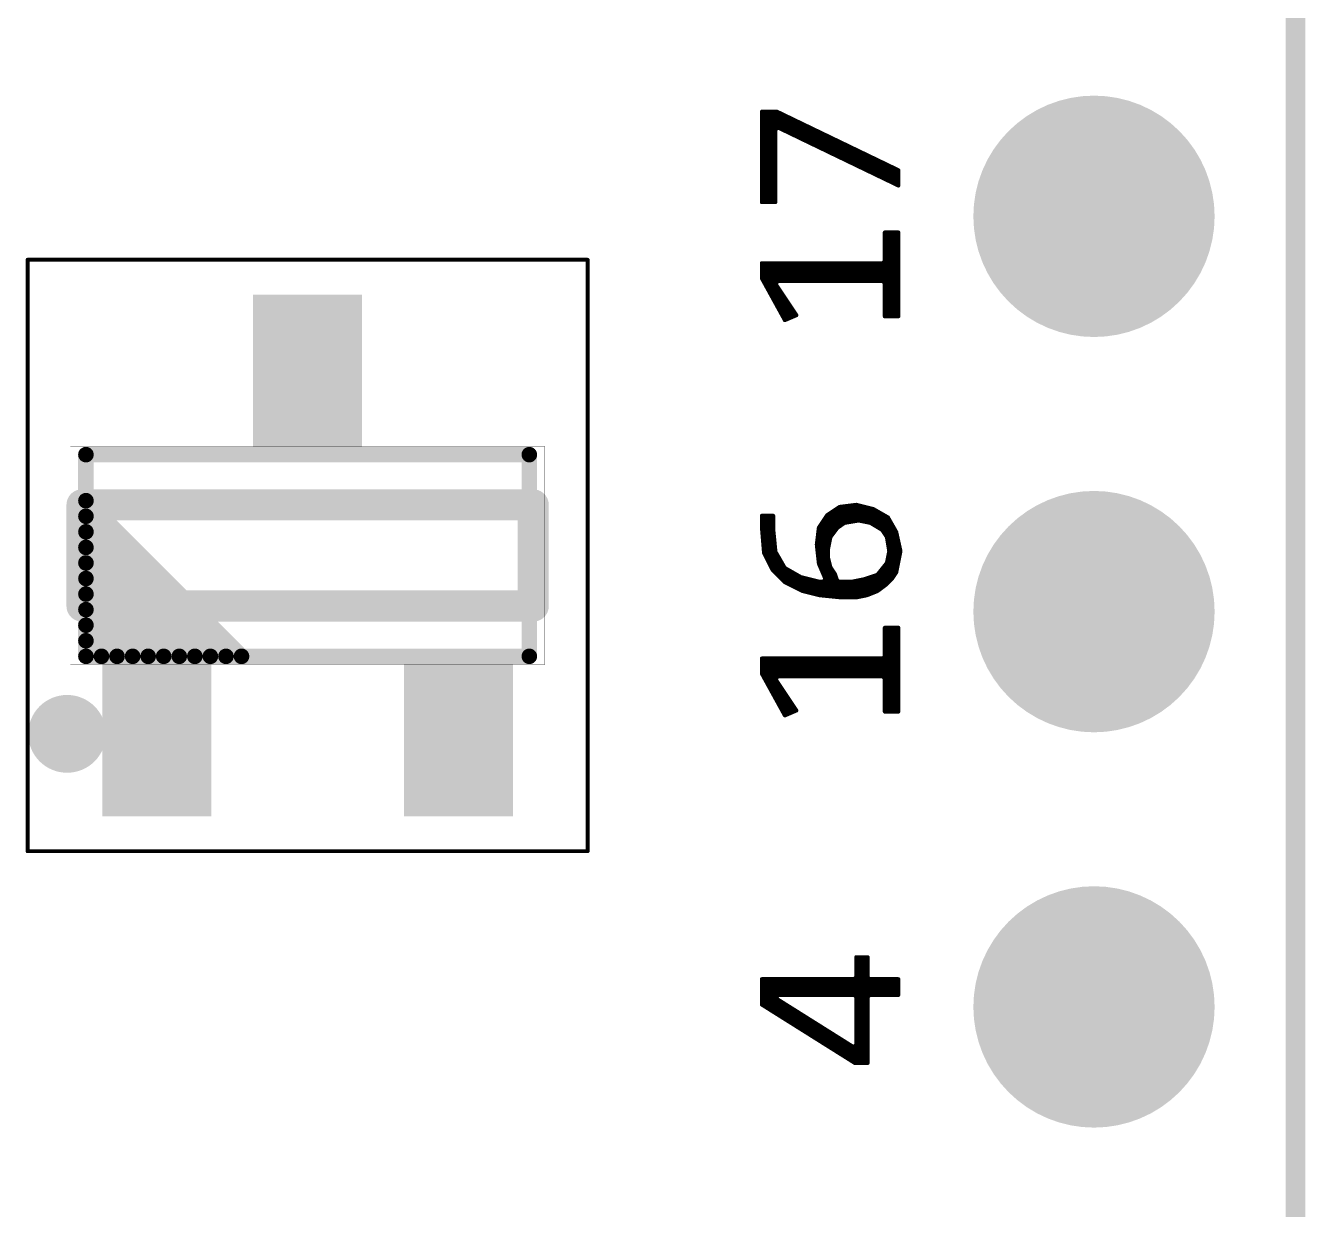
# Model space of a CAD drawing. Extents: x 491.8 to 537.2, y 395.3 to 465.5.
# Drawn here: x 519.78 to 528, y 415.23 to 422.84 of the extents above; entities that cross this region are included whole.
import ezdxf

# ---------------------------------------------------------------- set-up
doc = ezdxf.new("R2010")
doc.units = 0
doc.header["$MEASUREMENT"] = 0
doc.layers.get('0').update_dxf_attribs({"linetype": 'CONTINUOUS'})
doc.layers.add('SILKSCREENTOP_P', color=251, linetype='CONTINUOUS')

# ---------------------------------------------------------------- blocks, each defined once
blk = doc.blocks.new('ROUND_1')
at = {"const_width": 0.0127}
blk.add_lwpolyline([(-0.00635, 0, 1), (0.00635, 0, 1)], format="xyb", close=True, dxfattribs=at)
blk = doc.blocks.new('ROUND_22')
at = {"const_width": 0.099948}
blk.add_lwpolyline([(-0.049974, 0, 1), (0.049974, 0, 1)], format="xyb", close=True, dxfattribs=at)
blk = doc.blocks.new('ROUND_195')
at = {"const_width": 0.050038}
blk.add_lwpolyline([(-0.025018, 0, 1), (0.025018, 0, 1)], format="xyb", close=True, dxfattribs=at)
blk = doc.blocks.new('ROUND_197')
at = {"const_width": 0.000508}
blk.add_lwpolyline([(-0.000254, 0, 1), (0.000254, 0, 1)], format="xyb", close=True, dxfattribs=at)
blk = doc.blocks.new('RECTANGLE_18')
blk.add_solid([(0.350392, 0.525398), (0.350392, -0.525398), (-0.350392, 0.525398), (-0.350392, -0.525398)])
blk = doc.blocks.new('ROUND_370')
at = {"const_width": 0.77546}
blk.add_lwpolyline([(-0.38773, 0, 1), (0.38773, 0, 1)], format="xyb", close=True, dxfattribs=at)

msp = doc.modelspace()

# ---------------------------------------------------------------- linework, layer by layer
at = {"const_width": 0.127}
msp.add_lwpolyline([(527.940016, 447.259964), (527.940016, 400.99996)], dxfattribs=at)
at = {"layer": 'SILKSCREENTOP_P'}
for points, const_width in [([(524.606774, 422.282874), (524.509492, 422.282874)], 0.0254), ([(524.509492, 422.282874), (524.509492, 421.701468)], 0.0254), ([(524.51, 421.701468), (524.51, 422.282874)], 0.0254), ([(524.5354, 421.701468), (524.5354, 422.282874)], 0.0254), ([(524.5608, 421.701468), (524.5608, 422.282874)], 0.0254), ([(524.5862, 421.701468), (524.5862, 422.282874)], 0.0254), ([(525.387316, 421.9067), (524.606774, 422.282874)], 0.0254), ([(524.6116, 422.18102), (524.6116, 422.280588)], 0.0254), ([(524.637, 422.16959), (524.637, 422.268396)], 0.0254), ([(524.6624, 422.157398), (524.6624, 422.256204)], 0.0254), ([(524.6878, 422.144952), (524.6878, 422.243758)], 0.0254), ([(524.597122, 422.168574), (524.61541, 422.180004)], 0.0254), ([(524.597122, 421.701468), (524.597122, 422.168574)], 0.0254), ([(524.61541, 422.180004), (525.387316, 421.807894)], 0.0254), ([(524.7132, 422.13276), (524.7132, 422.231566)], 0.0254), ([(524.7386, 422.120568), (524.7386, 422.219374)], 0.0254), ([(524.764, 422.108376), (524.764, 422.207182)], 0.0254), ([(524.7894, 422.09593), (524.7894, 422.194736)], 0.0254), ([(524.8148, 422.083738), (524.8148, 422.182544)], 0.0254), ([(524.8402, 422.071546), (524.8402, 422.170352)], 0.0254), ([(524.8656, 422.059354), (524.8656, 422.15816)], 0.0254), ([(524.891, 422.047162), (524.891, 422.145968)], 0.0254), ([(524.9164, 422.034716), (524.9164, 422.133522)], 0.0254), ([(524.9418, 422.022524), (524.9418, 422.12133)], 0.0254), ([(524.9672, 422.010332), (524.9672, 422.109138)], 0.0254), ([(524.9926, 421.99814), (524.9926, 422.096946)], 0.0254), ([(525.018, 421.985948), (525.018, 422.084754)], 0.0254), ([(525.0434, 421.973502), (525.0434, 422.072308)], 0.0254), ([(525.0688, 421.96131), (525.0688, 422.060116)], 0.0254), ([(525.0942, 421.949118), (525.0942, 422.047924)], 0.0254), ([(525.1196, 421.936926), (525.1196, 422.035732)], 0.0254), ([(525.145, 421.92448), (525.145, 422.023286)], 0.0254), ([(525.1704, 421.912288), (525.1704, 422.011094)], 0.0254), ([(525.1958, 421.900096), (525.1958, 421.998902)], 0.0254), ([(525.2212, 421.887904), (525.2212, 421.98671)], 0.0254), ([(525.2466, 421.875712), (525.2466, 421.974518)], 0.0254), ([(525.272, 421.863266), (525.272, 421.962072)], 0.0254), ([(525.2974, 421.851074), (525.2974, 421.94988)], 0.0254), ([(525.3228, 421.838882), (525.3228, 421.937688)], 0.0254), ([(525.3482, 421.82669), (525.3482, 421.925496)], 0.0254), ([(525.3736, 421.814498), (525.3736, 421.913304)], 0.0254), ([(525.387316, 421.807894), (525.387316, 421.9067)], 0.0254), ([(524.509492, 421.701468), (524.597122, 421.701468)], 0.0254), ([(525.387316, 421.50665), (525.299686, 421.50665)], 0.0254), ([(525.299686, 421.50665), (525.299686, 421.321992)], 0.0254), ([(525.3228, 420.967662), (525.3228, 421.50665)], 0.0254), ([(525.3482, 420.967662), (525.3482, 421.50665)], 0.0254), ([(525.3736, 420.967662), (525.3736, 421.50665)], 0.0254), ([(525.387316, 420.967662), (525.387316, 421.50665)], 0.0254), ([(519.789918, 417.531042), (519.789918, 421.330882)], 0.0254), ([(519.789918, 421.330882), (523.390114, 421.330882)], 0.0254), ([(523.390114, 421.330882), (523.390114, 417.531042)], 0.0254), ([(525.286986, 421.309292), (524.509492, 421.309292)], 0.0254), ([(524.509492, 421.309292), (524.509492, 421.212264)], 0.0254), ([(524.51, 421.211502), (524.51, 421.309292)], 0.0254), ([(524.5354, 421.165274), (524.5354, 421.309292)], 0.0254), ([(524.5608, 421.119046), (524.5608, 421.309292)], 0.0254), ([(524.5862, 421.073072), (524.5862, 421.309292)], 0.0254), ([(524.6116, 421.193468), (524.6116, 421.309292)], 0.0254), ([(524.637, 421.193468), (524.637, 421.309292)], 0.0254), ([(524.6624, 421.193468), (524.6624, 421.309292)], 0.0254), ([(524.6878, 421.193468), (524.6878, 421.309292)], 0.0254), ([(524.7132, 421.193468), (524.7132, 421.309292)], 0.0254), ([(524.7386, 421.193468), (524.7386, 421.309292)], 0.0254), ([(524.764, 421.193468), (524.764, 421.309292)], 0.0254), ([(524.7894, 421.193468), (524.7894, 421.309292)], 0.0254), ([(524.8148, 421.193468), (524.8148, 421.309292)], 0.0254), ([(524.8402, 421.193468), (524.8402, 421.309292)], 0.0254), ([(524.8656, 421.193468), (524.8656, 421.309292)], 0.0254), ([(524.891, 421.193468), (524.891, 421.309292)], 0.0254), ([(524.9164, 421.193468), (524.9164, 421.309292)], 0.0254), ([(524.9418, 421.193468), (524.9418, 421.309292)], 0.0254), ([(524.9672, 421.193468), (524.9672, 421.309292)], 0.0254), ([(524.9926, 421.193468), (524.9926, 421.309292)], 0.0254), ([(525.018, 421.193468), (525.018, 421.309292)], 0.0254), ([(525.0434, 421.193468), (525.0434, 421.309292)], 0.0254), ([(525.0688, 421.193468), (525.0688, 421.309292)], 0.0254), ([(525.0942, 421.193468), (525.0942, 421.309292)], 0.0254), ([(525.1196, 421.193468), (525.1196, 421.309292)], 0.0254), ([(525.145, 421.193468), (525.145, 421.309292)], 0.0254), ([(525.1704, 421.193468), (525.1704, 421.309292)], 0.0254), ([(525.1958, 421.193468), (525.1958, 421.309292)], 0.0254), ([(525.2212, 421.193468), (525.2212, 421.309292)], 0.0254), ([(525.2466, 421.193468), (525.2466, 421.309292)], 0.0254), ([(525.272, 421.193468), (525.272, 421.309292)], 0.0254), ([(525.299686, 421.321992), (525.286986, 421.309292)], 0.0254), ([(525.2974, 421.188134), (525.2974, 421.314372)], 0.0254), ([(524.509492, 421.212264), (524.657574, 420.943024)], 0.0254), ([(524.599154, 421.173656), (524.609822, 421.193468)], 0.0254), ([(524.609822, 421.193468), (525.286986, 421.193468)], 0.0254), ([(525.286986, 421.193468), (525.299686, 421.180768)], 0.0254), ([(525.299686, 421.180768), (525.299686, 420.967662)], 0.0254), ([(524.731742, 420.974774), (524.599154, 421.173656)], 0.0254), ([(524.6116, 421.026844), (524.6116, 421.155114)], 0.0254), ([(524.637, 420.980616), (524.637, 421.117014)], 0.0254), ([(524.6624, 420.945056), (524.6624, 421.078914)], 0.0254), ([(524.6878, 420.955978), (524.6878, 421.040814)], 0.0254), ([(524.657574, 420.943024), (524.731742, 420.974774)], 0.0254), ([(524.7132, 420.9669), (524.7132, 421.002714)], 0.0254), ([(525.299686, 420.967662), (525.387316, 420.967662)], 0.0254), ([(523.115032, 420.130986), (520.065, 420.130986)], 0.001016), ([(520.065, 420.130986), (520.065, 418.730938)], 0.001016), ([(523.014956, 420.078916), (520.165076, 420.078916)], 0.100076), ([(520.165076, 420.078916), (520.165076, 418.783008)], 0.100076), ([(523.014956, 418.783008), (523.014956, 420.078916)], 0.100076), ([(523.115032, 418.730938), (523.115032, 420.130986)], 0.001016), ([(523.040102, 419.756082), (520.13993, 419.756082)], 0.199898), ([(520.13993, 419.756082), (520.13993, 419.106096)], 0.199898), ([(520.165076, 419.783006), (521.165074, 418.783008)], 0.100076), ([(523.040102, 419.106096), (523.040102, 419.756082)], 0.199898), ([(520.165076, 419.68293), (521.064998, 418.783008)], 0.100076), ([(525.009364, 419.743382), (524.929354, 419.690042)], 0.0254), ([(524.9418, 419.504876), (524.9418, 419.69817)], 0.0254), ([(524.9672, 419.57117), (524.9672, 419.715188)], 0.0254), ([(524.9926, 419.605206), (524.9926, 419.732206)], 0.0254), ([(525.11706, 419.756844), (525.009364, 419.743382)], 0.0254), ([(525.018, 419.624256), (525.018, 419.744398)], 0.0254), ([(525.0434, 419.640766), (525.0434, 419.747446)], 0.0254), ([(525.0688, 419.645084), (525.0688, 419.750748)], 0.0254), ([(525.0942, 419.649148), (525.0942, 419.753796)], 0.0254), ([(525.225772, 419.729666), (525.11706, 419.756844)], 0.0254), ([(525.1196, 419.653466), (525.1196, 419.756082)], 0.0254), ([(525.145, 419.652958), (525.145, 419.749732)], 0.0254), ([(525.1704, 419.647878), (525.1704, 419.743382)], 0.0254), ([(525.1958, 419.642798), (525.1958, 419.737032)], 0.0254), ([(525.2212, 419.63213), (525.2212, 419.730682)], 0.0254), ([(525.32026, 419.675818), (525.225772, 419.729666)], 0.0254), ([(525.2466, 419.61689), (525.2466, 419.717728)], 0.0254), ([(525.272, 419.60165), (525.272, 419.70325)], 0.0254), ([(520.165076, 419.583108), (520.964922, 418.783008)], 0.100076), ([(524.582898, 419.686486), (524.509492, 419.686486)], 0.0254), ([(524.509492, 419.686486), (524.509492, 419.614858)], 0.0254), ([(524.509492, 419.614858), (524.523462, 419.448488)], 0.0254), ([(524.51, 419.610032), (524.51, 419.686486)], 0.0254), ([(524.5354, 419.424612), (524.5354, 419.686486)], 0.0254), ([(524.5608, 419.373812), (524.5608, 419.686486)], 0.0254), ([(524.582898, 419.60038), (524.582898, 419.686486)], 0.0254), ([(524.929354, 419.690042), (524.876014, 419.609778)], 0.0254), ([(524.891, 419.343332), (524.891, 419.632384)], 0.0254), ([(524.9164, 419.283896), (524.9164, 419.670484)], 0.0254), ([(524.994632, 419.608), (524.997934, 419.610794)], 0.0254), ([(524.997934, 419.610794), (525.040098, 419.639242)], 0.0254), ([(525.040098, 419.639242), (525.045178, 419.64102)], 0.0254), ([(525.045178, 419.64102), (525.12976, 419.655244)], 0.0254), ([(525.12976, 419.655244), (525.134332, 419.655244)], 0.0254), ([(525.134332, 419.655244), (525.204944, 419.64102)], 0.0254), ([(525.204944, 419.64102), (525.209008, 419.639496)], 0.0254), ([(525.209008, 419.639496), (525.27962, 419.597078)], 0.0254), ([(525.2974, 419.57244), (525.2974, 419.688772)], 0.0254), ([(525.373854, 419.581584), (525.32026, 419.675818)], 0.0254), ([(525.3228, 419.491668), (525.3228, 419.670992)], 0.0254), ([(525.3482, 419.284404), (525.3482, 419.626542)], 0.0254), ([(524.583152, 419.59911), (524.582898, 419.60038)], 0.0254), ([(524.597122, 419.457886), (524.583152, 419.59911)], 0.0254), ([(524.5862, 419.331394), (524.5862, 419.56736)], 0.0254), ([(524.876014, 419.609778), (524.862552, 419.501574)], 0.0254), ([(524.935958, 419.47592), (524.950182, 419.546278)], 0.0254), ([(524.950182, 419.546278), (524.952468, 419.551612)], 0.0254), ([(524.952468, 419.551612), (524.994632, 419.608)], 0.0254), ([(525.27962, 419.597078), (525.283684, 419.593268)], 0.0254), ([(525.283684, 419.593268), (525.311878, 419.55085)], 0.0254), ([(525.311878, 419.55085), (525.313656, 419.546024)], 0.0254), ([(525.313656, 419.546024), (525.32788, 419.461188)], 0.0254), ([(525.3736, 419.322504), (525.3736, 419.582092)], 0.0254), ([(525.401032, 419.459156), (525.373854, 419.581584)], 0.0254), ([(520.165076, 419.483032), (520.8651, 418.783008)], 0.100076), ([(524.523462, 419.448488), (524.577818, 419.339776)], 0.0254), ([(524.598646, 419.452806), (524.597122, 419.457886)], 0.0254), ([(524.655288, 419.354254), (524.598646, 419.452806)], 0.0254), ([(524.862552, 419.501574), (524.876268, 419.377876)], 0.0254), ([(524.8656, 419.473126), (524.8656, 419.52672)], 0.0254), ([(524.935704, 419.47338), (524.935958, 419.47592)], 0.0254), ([(524.935704, 419.416992), (524.935704, 419.47338)], 0.0254), ([(525.32788, 419.456616), (525.313656, 419.386258)], 0.0254), ([(525.32788, 419.461188), (525.328134, 419.459156)], 0.0254), ([(525.328134, 419.459156), (525.32788, 419.456616)], 0.0254), ([(525.373854, 419.323012), (525.401032, 419.459156)], 0.0254), ([(525.399, 419.448488), (525.399, 419.468554)], 0.0254), ([(520.165076, 419.382956), (520.765024, 418.783008)], 0.100076), ([(524.6116, 419.305994), (524.6116, 419.430454)], 0.0254), ([(524.637, 419.280594), (524.637, 419.386004)], 0.0254), ([(524.876268, 419.377876), (524.91767, 419.280848)], 0.0254), ([(524.936212, 419.41369), (524.935704, 419.416992)], 0.0254), ([(524.950182, 419.357302), (524.936212, 419.41369)], 0.0254), ([(524.9418, 419.169342), (524.9418, 419.391084)], 0.0254), ([(525.311116, 419.38067), (525.254728, 419.310058)], 0.0254), ([(525.313656, 419.386258), (525.311116, 419.38067)], 0.0254), ([(525.3228, 419.25875), (525.3228, 419.431724)], 0.0254), ([(520.165076, 419.28288), (520.664948, 418.783008)], 0.100076), ([(524.577818, 419.339776), (524.659606, 419.257988)], 0.0254), ([(524.65986, 419.349428), (524.655288, 419.354254)], 0.0254), ([(524.758666, 419.29304), (524.65986, 419.349428)], 0.0254), ([(524.6624, 419.256718), (524.6624, 419.347904)], 0.0254), ([(524.6878, 419.244018), (524.6878, 419.333426)], 0.0254), ([(524.7132, 419.231318), (524.7132, 419.318948)], 0.0254), ([(524.7386, 419.218618), (524.7386, 419.30447)], 0.0254), ([(524.761968, 419.29177), (524.758666, 419.29304)], 0.0254), ([(524.874744, 419.263576), (524.761968, 419.29177)], 0.0254), ([(524.764, 419.205918), (524.764, 419.291262)], 0.0254), ([(524.7894, 419.198044), (524.7894, 419.284912)], 0.0254), ([(524.95196, 419.353492), (524.950182, 419.357302)], 0.0254), ([(524.979392, 419.312598), (524.95196, 419.353492)], 0.0254), ([(524.9672, 419.166802), (524.9672, 419.330632)], 0.0254), ([(524.992854, 419.271704), (524.979392, 419.312598)], 0.0254), ([(525.248886, 419.305994), (525.16405, 419.2778)], 0.0254), ([(525.1958, 419.179502), (525.1958, 419.288468)], 0.0254), ([(525.2212, 419.189662), (525.2212, 419.29685)], 0.0254), ([(525.2466, 419.199822), (525.2466, 419.305232)], 0.0254), ([(525.254728, 419.310058), (525.248886, 419.305994)], 0.0254), ([(525.272, 419.21684), (525.272, 419.331902)], 0.0254), ([(525.2974, 419.23589), (525.2974, 419.363652)], 0.0254), ([(525.307052, 419.243002), (525.347692, 419.283896)], 0.0254), ([(525.347692, 419.283896), (525.373854, 419.323012)], 0.0254), ([(520.165076, 419.183058), (520.565126, 418.783008)], 0.100076), ([(524.659606, 419.257988), (524.769334, 419.203124)], 0.0254), ([(524.769334, 419.203124), (524.880078, 419.175438)], 0.0254), ([(524.8148, 419.191694), (524.8148, 419.278562)], 0.0254), ([(524.8402, 419.185344), (524.8402, 419.272212)], 0.0254), ([(524.8656, 419.178994), (524.8656, 419.265862)], 0.0254), ([(524.877792, 419.263068), (524.874744, 419.263576)], 0.0254), ([(524.905986, 419.263068), (524.877792, 419.263068)], 0.0254), ([(524.891, 419.174422), (524.891, 419.263068)], 0.0254), ([(524.91767, 419.280848), (524.905986, 419.263068)], 0.0254), ([(524.9164, 419.171882), (524.9164, 419.268402)], 0.0254), ([(524.9926, 419.164262), (524.9926, 419.272466)], 0.0254), ([(525.004792, 419.263068), (524.992854, 419.271704)], 0.0254), ([(525.089628, 419.263068), (525.004792, 419.263068)], 0.0254), ([(525.018, 419.161722), (525.018, 419.263068)], 0.0254), ([(525.0434, 419.161468), (525.0434, 419.263068)], 0.0254), ([(525.0688, 419.161468), (525.0688, 419.263068)], 0.0254), ([(525.092168, 419.263322), (525.089628, 419.263068)], 0.0254), ([(525.162526, 419.277546), (525.092168, 419.263322)], 0.0254), ([(525.0942, 419.161468), (525.0942, 419.26383)], 0.0254), ([(525.1196, 419.161976), (525.1196, 419.26891)], 0.0254), ([(525.145, 419.167056), (525.145, 419.27399)], 0.0254), ([(525.16405, 419.2778), (525.162526, 419.277546)], 0.0254), ([(525.1704, 419.172136), (525.1704, 419.279832)], 0.0254), ([(525.184624, 419.175184), (525.252696, 419.202362)], 0.0254), ([(525.252696, 419.202362), (525.307052, 419.243002)], 0.0254), ([(520.13993, 419.106096), (523.040102, 419.106096)], 0.199898), ([(520.165076, 419.082982), (520.46505, 418.783008)], 0.100076), ([(524.880078, 419.175438), (525.019524, 419.161468)], 0.0254), ([(525.019524, 419.161468), (525.116552, 419.161468)], 0.0254), ([(525.116552, 419.161468), (525.184624, 419.175184)], 0.0254), ([(520.165076, 418.982906), (520.364974, 418.783008)], 0.100076), ([(525.387316, 418.96665), (525.299686, 418.96665)], 0.0254), ([(525.299686, 418.96665), (525.299686, 418.781992)], 0.0254), ([(525.3228, 418.427662), (525.3228, 418.96665)], 0.0254), ([(525.3482, 418.427662), (525.3482, 418.96665)], 0.0254), ([(525.3736, 418.427662), (525.3736, 418.96665)], 0.0254), ([(525.387316, 418.427662), (525.387316, 418.96665)], 0.0254), ([(520.165076, 418.883084), (520.264898, 418.783008)], 0.100076), ([(520.165076, 418.783008), (523.014956, 418.783008)], 0.100076), ([(520.065, 418.730938), (523.115032, 418.730938)], 0.001016), ([(525.286986, 418.769292), (524.509492, 418.769292)], 0.0254), ([(524.509492, 418.769292), (524.509492, 418.672264)], 0.0254), ([(524.51, 418.671502), (524.51, 418.769292)], 0.0254), ([(524.5354, 418.625274), (524.5354, 418.769292)], 0.0254), ([(524.5608, 418.579046), (524.5608, 418.769292)], 0.0254), ([(524.5862, 418.533072), (524.5862, 418.769292)], 0.0254), ([(524.6116, 418.653468), (524.6116, 418.769292)], 0.0254), ([(524.637, 418.653468), (524.637, 418.769292)], 0.0254), ([(524.6624, 418.653468), (524.6624, 418.769292)], 0.0254), ([(524.6878, 418.653468), (524.6878, 418.769292)], 0.0254), ([(524.7132, 418.653468), (524.7132, 418.769292)], 0.0254), ([(524.7386, 418.653468), (524.7386, 418.769292)], 0.0254), ([(524.764, 418.653468), (524.764, 418.769292)], 0.0254), ([(524.7894, 418.653468), (524.7894, 418.769292)], 0.0254), ([(524.8148, 418.653468), (524.8148, 418.769292)], 0.0254), ([(524.8402, 418.653468), (524.8402, 418.769292)], 0.0254), ([(524.8656, 418.653468), (524.8656, 418.769292)], 0.0254), ([(524.891, 418.653468), (524.891, 418.769292)], 0.0254), ([(524.9164, 418.653468), (524.9164, 418.769292)], 0.0254), ([(524.9418, 418.653468), (524.9418, 418.769292)], 0.0254), ([(524.9672, 418.653468), (524.9672, 418.769292)], 0.0254), ([(524.9926, 418.653468), (524.9926, 418.769292)], 0.0254), ([(525.018, 418.653468), (525.018, 418.769292)], 0.0254), ([(525.0434, 418.653468), (525.0434, 418.769292)], 0.0254), ([(525.0688, 418.653468), (525.0688, 418.769292)], 0.0254), ([(525.0942, 418.653468), (525.0942, 418.769292)], 0.0254), ([(525.1196, 418.653468), (525.1196, 418.769292)], 0.0254), ([(525.145, 418.653468), (525.145, 418.769292)], 0.0254), ([(525.1704, 418.653468), (525.1704, 418.769292)], 0.0254), ([(525.1958, 418.653468), (525.1958, 418.769292)], 0.0254), ([(525.2212, 418.653468), (525.2212, 418.769292)], 0.0254), ([(525.2466, 418.653468), (525.2466, 418.769292)], 0.0254), ([(525.272, 418.653468), (525.272, 418.769292)], 0.0254), ([(525.299686, 418.781992), (525.286986, 418.769292)], 0.0254), ([(525.2974, 418.648134), (525.2974, 418.774372)], 0.0254), ([(524.509492, 418.672264), (524.657574, 418.403024)], 0.0254), ([(524.599154, 418.633656), (524.609822, 418.653468)], 0.0254), ([(524.731742, 418.434774), (524.599154, 418.633656)], 0.0254), ([(524.609822, 418.653468), (525.286986, 418.653468)], 0.0254), ([(525.286986, 418.653468), (525.299686, 418.640768)], 0.0254), ([(525.299686, 418.640768), (525.299686, 418.427662)], 0.0254), ([(524.6116, 418.486844), (524.6116, 418.615114)], 0.0254), ([(524.637, 418.440616), (524.637, 418.577014)], 0.0254), ([(524.6624, 418.405056), (524.6624, 418.538914)], 0.0254), ([(524.6878, 418.415978), (524.6878, 418.500814)], 0.0254), ([(524.7132, 418.4269), (524.7132, 418.462714)], 0.0254), ([(524.657574, 418.403024), (524.731742, 418.434774)], 0.0254), ([(525.299686, 418.427662), (525.387316, 418.427662)], 0.0254), ([(523.390114, 417.531042), (519.789918, 417.531042)], 0.0254), ([(525.189704, 416.850068), (525.116298, 416.850068)], 0.0254), ([(525.116298, 416.850068), (525.116298, 416.721544)], 0.0254), ([(525.1196, 416.169856), (525.1196, 416.850068)], 0.0254), ([(525.145, 416.169856), (525.145, 416.850068)], 0.0254), ([(525.1704, 416.169856), (525.1704, 416.850068)], 0.0254), ([(525.189704, 416.721544), (525.189704, 416.850068)], 0.0254), ([(525.103598, 416.708844), (524.509492, 416.708844)], 0.0254), ([(524.509492, 416.708844), (524.509492, 416.545268)], 0.0254), ([(524.51, 416.545014), (524.51, 416.708844)], 0.0254), ([(524.5354, 416.529012), (524.5354, 416.708844)], 0.0254), ([(524.5608, 416.51301), (524.5608, 416.708844)], 0.0254), ([(524.5862, 416.497262), (524.5862, 416.708844)], 0.0254), ([(524.6116, 416.607244), (524.6116, 416.708844)], 0.0254), ([(524.637, 416.607244), (524.637, 416.708844)], 0.0254), ([(524.6624, 416.607244), (524.6624, 416.708844)], 0.0254), ([(524.6878, 416.607244), (524.6878, 416.708844)], 0.0254), ([(524.7132, 416.607244), (524.7132, 416.708844)], 0.0254), ([(524.7386, 416.607244), (524.7386, 416.708844)], 0.0254), ([(524.764, 416.607244), (524.764, 416.708844)], 0.0254), ([(524.7894, 416.607244), (524.7894, 416.708844)], 0.0254), ([(524.8148, 416.607244), (524.8148, 416.708844)], 0.0254), ([(524.8402, 416.607244), (524.8402, 416.708844)], 0.0254), ([(524.8656, 416.607244), (524.8656, 416.708844)], 0.0254), ([(524.891, 416.607244), (524.891, 416.708844)], 0.0254), ([(524.9164, 416.607244), (524.9164, 416.708844)], 0.0254), ([(524.9418, 416.607244), (524.9418, 416.708844)], 0.0254), ([(524.9672, 416.607244), (524.9672, 416.708844)], 0.0254), ([(524.9926, 416.607244), (524.9926, 416.708844)], 0.0254), ([(525.018, 416.607244), (525.018, 416.708844)], 0.0254), ([(525.0434, 416.607244), (525.0434, 416.708844)], 0.0254), ([(525.0688, 416.607244), (525.0688, 416.708844)], 0.0254), ([(525.0942, 416.607244), (525.0942, 416.708844)], 0.0254), ([(525.116298, 416.721544), (525.103598, 416.708844)], 0.0254), ([(525.202404, 416.708844), (525.189704, 416.721544)], 0.0254), ([(525.1958, 416.605466), (525.1958, 416.710876)], 0.0254), ([(525.387316, 416.708844), (525.202404, 416.708844)], 0.0254), ([(525.2212, 416.607244), (525.2212, 416.708844)], 0.0254), ([(525.2466, 416.607244), (525.2466, 416.708844)], 0.0254), ([(525.272, 416.607244), (525.272, 416.708844)], 0.0254), ([(525.2974, 416.607244), (525.2974, 416.708844)], 0.0254), ([(525.3228, 416.607244), (525.3228, 416.708844)], 0.0254), ([(525.3482, 416.607244), (525.3482, 416.708844)], 0.0254), ([(525.3736, 416.607244), (525.3736, 416.708844)], 0.0254), ([(525.387316, 416.607244), (525.387316, 416.708844)], 0.0254), ([(524.602964, 416.583876), (524.609822, 416.607244)], 0.0254), ([(525.096994, 416.273488), (524.602964, 416.583876)], 0.0254), ([(524.609822, 416.607244), (525.103598, 416.607244)], 0.0254), ([(524.6116, 416.48126), (524.6116, 416.578542)], 0.0254), ([(525.103598, 416.607244), (525.116298, 416.594544)], 0.0254), ([(525.116298, 416.594544), (525.116298, 416.284156)], 0.0254), ([(525.189704, 416.594544), (525.202404, 416.607244)], 0.0254), ([(525.189704, 416.169856), (525.189704, 416.594544)], 0.0254), ([(525.202404, 416.607244), (525.387316, 416.607244)], 0.0254), ([(524.509492, 416.545268), (525.107408, 416.169856)], 0.0254), ([(524.637, 416.465258), (524.637, 416.56254)], 0.0254), ([(524.6624, 416.449256), (524.6624, 416.546538)], 0.0254), ([(524.6878, 416.433254), (524.6878, 416.530536)], 0.0254), ([(524.7132, 416.417506), (524.7132, 416.514534)], 0.0254), ([(524.7386, 416.401504), (524.7386, 416.498786)], 0.0254), ([(524.764, 416.385502), (524.764, 416.482784)], 0.0254), ([(524.7894, 416.3695), (524.7894, 416.466782)], 0.0254), ([(524.8148, 416.353498), (524.8148, 416.45078)], 0.0254), ([(524.8402, 416.33775), (524.8402, 416.434778)], 0.0254), ([(524.8656, 416.321748), (524.8656, 416.418776)], 0.0254), ([(524.891, 416.305746), (524.891, 416.402774)], 0.0254), ([(524.9164, 416.289744), (524.9164, 416.387026)], 0.0254), ([(524.9418, 416.273742), (524.9418, 416.371024)], 0.0254), ([(524.9672, 416.257994), (524.9672, 416.355022)], 0.0254), ([(524.9926, 416.241992), (524.9926, 416.33902)], 0.0254), ([(525.018, 416.22599), (525.018, 416.323018)], 0.0254), ([(525.0434, 416.209988), (525.0434, 416.307016)], 0.0254), ([(525.0688, 416.193986), (525.0688, 416.291014)], 0.0254), ([(525.0942, 416.178238), (525.0942, 416.275266)], 0.0254), ([(525.116298, 416.284156), (525.096994, 416.273488)], 0.0254), ([(525.107408, 416.169856), (525.189704, 416.169856)], 0.0254)]:
    msp.add_lwpolyline(points, dxfattribs=dict(at, const_width=const_width))
at = {"layer": 'SILKSCREENTOP_P', "const_width": 0.249936}
msp.add_lwpolyline([(519.91895, 418.284914, 1), (520.168886, 418.284914, 1)], format="xyb", close=True, dxfattribs=at)

# ---------------------------------------------------------------- block references
for name, p in [('ROUND_370', (526.644616, 421.610282)), ('RECTANGLE_18', (521.590016, 420.581074)), ('ROUND_370', (526.644616, 419.070282)), ('RECTANGLE_18', (520.61999, 418.28085)), ('RECTANGLE_18', (522.560042, 418.28085)), ('ROUND_370', (526.644616, 416.530282))]:
    msp.add_blockref(name, p)
at = {"layer": 'SILKSCREENTOP_P'}
for name, p in [('ROUND_1', (524.509492, 422.282874)), ('ROUND_1', (524.51, 422.282874)), ('ROUND_1', (524.5354, 422.282874)), ('ROUND_1', (524.5608, 422.282874)), ('ROUND_1', (524.5862, 422.282874)), ('ROUND_1', (524.606774, 422.282874)), ('ROUND_1', (524.6116, 422.280588)), ('ROUND_1', (524.637, 422.268396)), ('ROUND_1', (524.6624, 422.256204)), ('ROUND_1', (524.6878, 422.243758)), ('ROUND_1', (524.597122, 422.168574)), ('ROUND_1', (524.6116, 422.18102)), ('ROUND_1', (524.61541, 422.180004)), ('ROUND_1', (524.637, 422.16959)), ('ROUND_1', (524.7132, 422.231566)), ('ROUND_1', (524.7386, 422.219374)), ('ROUND_1', (524.764, 422.207182)), ('ROUND_1', (524.7894, 422.194736)), ('ROUND_1', (524.8148, 422.182544)), ('ROUND_1', (524.8402, 422.170352)), ('ROUND_1', (524.6624, 422.157398)), ('ROUND_1', (524.6878, 422.144952)), ('ROUND_1', (524.7132, 422.13276)), ('ROUND_1', (524.7386, 422.120568)), ('ROUND_1', (524.764, 422.108376)), ('ROUND_1', (524.7894, 422.09593)), ('ROUND_1', (524.8148, 422.083738)), ('ROUND_1', (524.8656, 422.15816)), ('ROUND_1', (524.891, 422.145968)), ('ROUND_1', (524.9164, 422.133522)), ('ROUND_1', (524.9418, 422.12133)), ('ROUND_1', (524.9672, 422.109138)), ('ROUND_1', (524.9926, 422.096946)), ('ROUND_1', (525.018, 422.084754)), ('ROUND_1', (524.8402, 422.071546)), ('ROUND_1', (524.8656, 422.059354)), ('ROUND_1', (524.891, 422.047162)), ('ROUND_1', (524.9164, 422.034716)), ('ROUND_1', (524.9418, 422.022524)), ('ROUND_1', (524.9672, 422.010332)), ('ROUND_1', (524.9926, 421.99814)), ('ROUND_1', (525.0434, 422.072308)), ('ROUND_1', (525.0688, 422.060116)), ('ROUND_1', (525.0942, 422.047924)), ('ROUND_1', (525.1196, 422.035732)), ('ROUND_1', (525.145, 422.023286)), ('ROUND_1', (525.1704, 422.011094)), ('ROUND_1', (525.1958, 421.998902)), ('ROUND_1', (525.018, 421.985948)), ('ROUND_1', (525.0434, 421.973502)), ('ROUND_1', (525.0688, 421.96131)), ('ROUND_1', (525.0942, 421.949118)), ('ROUND_1', (525.1196, 421.936926)), ('ROUND_1', (525.145, 421.92448)), ('ROUND_1', (525.2212, 421.98671)), ('ROUND_1', (525.2466, 421.974518)), ('ROUND_1', (525.272, 421.962072)), ('ROUND_1', (525.2974, 421.94988)), ('ROUND_1', (525.3228, 421.937688)), ('ROUND_1', (525.3482, 421.925496)), ('ROUND_1', (525.1704, 421.912288)), ('ROUND_1', (525.1958, 421.900096)), ('ROUND_1', (525.2212, 421.887904)), ('ROUND_1', (525.2466, 421.875712)), ('ROUND_1', (525.272, 421.863266)), ('ROUND_1', (525.2974, 421.851074)), ('ROUND_1', (525.3228, 421.838882)), ('ROUND_1', (525.3736, 421.913304)), ('ROUND_1', (525.387316, 421.9067)), ('ROUND_1', (525.387316, 421.9067)), ('ROUND_1', (525.3482, 421.82669)), ('ROUND_1', (525.3736, 421.814498)), ('ROUND_1', (525.387316, 421.807894)), ('ROUND_1', (524.509492, 421.701468)), ('ROUND_1', (524.51, 421.701468)), ('ROUND_1', (524.5354, 421.701468)), ('ROUND_1', (524.5608, 421.701468)), ('ROUND_1', (524.5862, 421.701468)), ('ROUND_1', (524.597122, 421.701468)), ('ROUND_1', (525.299686, 421.50665)), ('ROUND_1', (525.3228, 421.50665)), ('ROUND_1', (525.3482, 421.50665)), ('ROUND_1', (525.3736, 421.50665)), ('ROUND_1', (525.387316, 421.50665)), ('ROUND_1', (525.387316, 421.50665)), ('ROUND_1', (519.789918, 421.330882)), ('ROUND_1', (523.390114, 421.330882)), ('ROUND_1', (524.509492, 421.309292)), ('ROUND_1', (524.51, 421.309292)), ('ROUND_1', (524.5354, 421.309292)), ('ROUND_1', (524.5608, 421.309292)), ('ROUND_1', (524.5862, 421.309292)), ('ROUND_1', (524.6116, 421.309292)), ('ROUND_1', (524.637, 421.309292)), ('ROUND_1', (524.6624, 421.309292)), ('ROUND_1', (524.6878, 421.309292)), ('ROUND_1', (524.7132, 421.309292)), ('ROUND_1', (524.7386, 421.309292)), ('ROUND_1', (524.764, 421.309292)), ('ROUND_1', (524.7894, 421.309292)), ('ROUND_1', (524.8148, 421.309292)), ('ROUND_1', (524.8402, 421.309292)), ('ROUND_1', (524.8656, 421.309292)), ('ROUND_1', (524.891, 421.309292)), ('ROUND_1', (524.9164, 421.309292)), ('ROUND_1', (524.9418, 421.309292)), ('ROUND_1', (524.9672, 421.309292)), ('ROUND_1', (524.9926, 421.309292)), ('ROUND_1', (525.018, 421.309292)), ('ROUND_1', (525.0434, 421.309292)), ('ROUND_1', (525.0688, 421.309292)), ('ROUND_1', (525.0942, 421.309292)), ('ROUND_1', (525.1196, 421.309292)), ('ROUND_1', (525.145, 421.309292)), ('ROUND_1', (525.1704, 421.309292)), ('ROUND_1', (525.1958, 421.309292)), ('ROUND_1', (525.2212, 421.309292)), ('ROUND_1', (525.2466, 421.309292)), ('ROUND_1', (525.272, 421.309292)), ('ROUND_1', (525.286986, 421.309292)), ('ROUND_1', (525.2974, 421.314372)), ('ROUND_1', (525.299686, 421.321992)), ('ROUND_1', (524.509492, 421.212264)), ('ROUND_1', (524.51, 421.211502)), ('ROUND_1', (524.609822, 421.193468)), ('ROUND_1', (524.6116, 421.193468)), ('ROUND_1', (524.637, 421.193468)), ('ROUND_1', (524.6624, 421.193468)), ('ROUND_1', (524.6878, 421.193468)), ('ROUND_1', (524.7132, 421.193468)), ('ROUND_1', (524.7386, 421.193468)), ('ROUND_1', (524.764, 421.193468)), ('ROUND_1', (524.7894, 421.193468)), ('ROUND_1', (524.8148, 421.193468)), ('ROUND_1', (524.8402, 421.193468)), ('ROUND_1', (524.8656, 421.193468)), ('ROUND_1', (524.891, 421.193468)), ('ROUND_1', (524.9164, 421.193468)), ('ROUND_1', (524.9418, 421.193468)), ('ROUND_1', (524.9672, 421.193468)), ('ROUND_1', (524.9926, 421.193468)), ('ROUND_1', (525.018, 421.193468)), ('ROUND_1', (525.0434, 421.193468)), ('ROUND_1', (525.0688, 421.193468)), ('ROUND_1', (525.0942, 421.193468)), ('ROUND_1', (525.1196, 421.193468)), ('ROUND_1', (525.145, 421.193468)), ('ROUND_1', (525.1704, 421.193468)), ('ROUND_1', (525.1958, 421.193468)), ('ROUND_1', (525.2212, 421.193468)), ('ROUND_1', (525.2466, 421.193468)), ('ROUND_1', (525.272, 421.193468)), ('ROUND_1', (525.286986, 421.193468)), ('ROUND_1', (525.2974, 421.188134)), ('ROUND_1', (525.299686, 421.180768)), ('ROUND_1', (524.5354, 421.165274)), ('ROUND_1', (524.5608, 421.119046)), ('ROUND_1', (524.599154, 421.173656)), ('ROUND_1', (524.6116, 421.155114)), ('ROUND_1', (524.637, 421.117014)), ('ROUND_1', (524.5862, 421.073072)), ('ROUND_1', (524.6116, 421.026844)), ('ROUND_1', (524.6624, 421.078914)), ('ROUND_1', (524.6878, 421.040814)), ('ROUND_1', (524.637, 420.980616)), ('ROUND_1', (524.657574, 420.943024)), ('ROUND_1', (524.6624, 420.945056)), ('ROUND_1', (524.6878, 420.955978)), ('ROUND_1', (524.7132, 421.002714)), ('ROUND_1', (524.7132, 420.9669)), ('ROUND_1', (524.731742, 420.974774)), ('ROUND_1', (525.299686, 420.967662)), ('ROUND_1', (525.3228, 420.967662)), ('ROUND_1', (525.3482, 420.967662)), ('ROUND_1', (525.3736, 420.967662)), ('ROUND_1', (525.387316, 420.967662)), ('ROUND_197', (520.065, 420.130986)), ('ROUND_195', (520.165076, 420.078916)), ('ROUND_195', (523.014956, 420.078916)), ('ROUND_197', (523.115032, 420.130986)), ('ROUND_22', (520.13993, 419.756082)), ('ROUND_195', (520.165076, 419.783006)), ('ROUND_22', (523.040102, 419.756082)), ('ROUND_195', (520.165076, 419.68293)), ('ROUND_1', (524.9418, 419.69817)), ('ROUND_1', (524.9672, 419.715188)), ('ROUND_1', (524.9926, 419.732206)), ('ROUND_1', (525.009364, 419.743382)), ('ROUND_1', (525.018, 419.744398)), ('ROUND_1', (525.0434, 419.747446)), ('ROUND_1', (525.0688, 419.750748)), ('ROUND_1', (525.0942, 419.753796)), ('ROUND_1', (525.11706, 419.756844)), ('ROUND_1', (525.1196, 419.756082)), ('ROUND_1', (525.145, 419.749732)), ('ROUND_1', (525.1704, 419.743382)), ('ROUND_1', (525.1958, 419.737032)), ('ROUND_1', (525.2212, 419.730682)), ('ROUND_1', (525.225772, 419.729666)), ('ROUND_1', (525.2466, 419.717728)), ('ROUND_1', (525.272, 419.70325)), ('ROUND_195', (520.165076, 419.583108)), ('ROUND_1', (524.509492, 419.686486)), ('ROUND_1', (524.509492, 419.614858)), ('ROUND_1', (524.51, 419.686486)), ('ROUND_1', (524.5354, 419.686486)), ('ROUND_1', (524.5608, 419.686486)), ('ROUND_1', (524.582898, 419.686486)), ('ROUND_1', (524.891, 419.632384)), ('ROUND_1', (524.9164, 419.670484)), ('ROUND_1', (524.929354, 419.690042)), ('ROUND_1', (524.997934, 419.610794)), ('ROUND_1', (525.018, 419.624256)), ('ROUND_1', (525.040098, 419.639242)), ('ROUND_1', (525.0434, 419.640766)), ('ROUND_1', (525.045178, 419.64102)), ('ROUND_1', (525.0688, 419.645084)), ('ROUND_1', (525.0942, 419.649148)), ('ROUND_1', (525.1196, 419.653466)), ('ROUND_1', (525.12976, 419.655244)), ('ROUND_1', (525.134332, 419.655244)), ('ROUND_1', (525.145, 419.652958)), ('ROUND_1', (525.1704, 419.647878)), ('ROUND_1', (525.1958, 419.642798)), ('ROUND_1', (525.204944, 419.64102)), ('ROUND_1', (525.209008, 419.639496)), ('ROUND_1', (525.2212, 419.63213)), ('ROUND_1', (525.2466, 419.61689)), ('ROUND_1', (525.2974, 419.688772)), ('ROUND_1', (525.32026, 419.675818)), ('ROUND_1', (525.3228, 419.670992)), ('ROUND_1', (525.3482, 419.626542)), ('ROUND_1', (524.51, 419.610032)), ('ROUND_1', (524.582898, 419.60038)), ('ROUND_1', (524.583152, 419.59911)), ('ROUND_1', (524.5862, 419.56736)), ('ROUND_1', (524.876014, 419.609778)), ('ROUND_1', (524.950182, 419.546278)), ('ROUND_1', (524.952468, 419.551612)), ('ROUND_1', (524.9672, 419.57117)), ('ROUND_1', (524.9926, 419.605206)), ('ROUND_1', (524.994632, 419.608)), ('ROUND_1', (525.272, 419.60165)), ('ROUND_1', (525.27962, 419.597078)), ('ROUND_1', (525.283684, 419.593268)), ('ROUND_1', (525.2974, 419.57244)), ('ROUND_1', (525.311878, 419.55085)), ('ROUND_1', (525.313656, 419.546024)), ('ROUND_1', (525.3736, 419.582092)), ('ROUND_1', (525.373854, 419.581584)), ('ROUND_195', (520.165076, 419.483032)), ('ROUND_1', (524.523462, 419.448488)), ('ROUND_1', (524.597122, 419.457886)), ('ROUND_1', (524.598646, 419.452806)), ('ROUND_1', (524.862552, 419.501574)), ('ROUND_1', (524.8656, 419.52672)), ('ROUND_1', (524.8656, 419.473126)), ('ROUND_1', (524.935704, 419.47338)), ('ROUND_1', (524.935958, 419.47592)), ('ROUND_1', (524.9418, 419.504876)), ('ROUND_1', (525.3228, 419.491668)), ('ROUND_1', (525.32788, 419.461188)), ('ROUND_1', (525.32788, 419.456616)), ('ROUND_1', (525.328134, 419.459156)), ('ROUND_1', (525.328134, 419.459156)), ('ROUND_1', (525.399, 419.468554)), ('ROUND_1', (525.399, 419.448488)), ('ROUND_1', (525.401032, 419.459156)), ('ROUND_1', (525.401032, 419.459156)), ('ROUND_195', (520.165076, 419.382956)), ('ROUND_1', (524.5354, 419.424612)), ('ROUND_1', (524.5608, 419.373812)), ('ROUND_1', (524.6116, 419.430454)), ('ROUND_1', (524.637, 419.386004)), ('ROUND_1', (524.876268, 419.377876)), ('ROUND_1', (524.935704, 419.416992)), ('ROUND_1', (524.936212, 419.41369)), ('ROUND_1', (524.9418, 419.391084)), ('ROUND_1', (525.311116, 419.38067)), ('ROUND_1', (525.313656, 419.386258)), ('ROUND_1', (525.3228, 419.431724)), ('ROUND_195', (520.165076, 419.28288)), ('ROUND_1', (524.577818, 419.339776)), ('ROUND_1', (524.5862, 419.331394)), ('ROUND_1', (524.6116, 419.305994)), ('ROUND_1', (524.655288, 419.354254)), ('ROUND_1', (524.65986, 419.349428)), ('ROUND_1', (524.6624, 419.347904)), ('ROUND_1', (524.6878, 419.333426)), ('ROUND_1', (524.7132, 419.318948)), ('ROUND_1', (524.7386, 419.30447)), ('ROUND_1', (524.758666, 419.29304)), ('ROUND_1', (524.761968, 419.29177)), ('ROUND_1', (524.764, 419.291262)), ('ROUND_1', (524.7894, 419.284912)), ('ROUND_1', (524.891, 419.343332)), ('ROUND_1', (524.9164, 419.283896)), ('ROUND_1', (524.950182, 419.357302)), ('ROUND_1', (524.95196, 419.353492)), ('ROUND_1', (524.9672, 419.330632)), ('ROUND_1', (524.979392, 419.312598)), ('ROUND_1', (525.1958, 419.288468)), ('ROUND_1', (525.2212, 419.29685)), ('ROUND_1', (525.2466, 419.305232)), ('ROUND_1', (525.248886, 419.305994)), ('ROUND_1', (525.254728, 419.310058)), ('ROUND_1', (525.272, 419.331902)), ('ROUND_1', (525.2974, 419.363652)), ('ROUND_1', (525.347692, 419.283896)), ('ROUND_1', (525.3482, 419.284404)), ('ROUND_1', (525.3736, 419.322504)), ('ROUND_1', (525.373854, 419.323012)), ('ROUND_195', (520.165076, 419.183058)), ('ROUND_1', (524.637, 419.280594)), ('ROUND_1', (524.659606, 419.257988)), ('ROUND_1', (524.6624, 419.256718)), ('ROUND_1', (524.6878, 419.244018)), ('ROUND_1', (524.7132, 419.231318)), ('ROUND_1', (524.7386, 419.218618)), ('ROUND_1', (524.764, 419.205918)), ('ROUND_1', (524.769334, 419.203124)), ('ROUND_1', (524.8148, 419.278562)), ('ROUND_1', (524.8402, 419.272212)), ('ROUND_1', (524.8656, 419.265862)), ('ROUND_1', (524.874744, 419.263576)), ('ROUND_1', (524.877792, 419.263068)), ('ROUND_1', (524.891, 419.263068)), ('ROUND_1', (524.905986, 419.263068)), ('ROUND_1', (524.9164, 419.268402)), ('ROUND_1', (524.91767, 419.280848)), ('ROUND_1', (524.9926, 419.272466)), ('ROUND_1', (524.992854, 419.271704)), ('ROUND_1', (525.004792, 419.263068)), ('ROUND_1', (525.018, 419.263068)), ('ROUND_1', (525.0434, 419.263068)), ('ROUND_1', (525.0688, 419.263068)), ('ROUND_1', (525.089628, 419.263068)), ('ROUND_1', (525.092168, 419.263322)), ('ROUND_1', (525.0942, 419.26383)), ('ROUND_1', (525.1196, 419.26891)), ('ROUND_1', (525.145, 419.27399)), ('ROUND_1', (525.162526, 419.277546)), ('ROUND_1', (525.16405, 419.2778)), ('ROUND_1', (525.1704, 419.279832)), ('ROUND_1', (525.2466, 419.199822)), ('ROUND_1', (525.252696, 419.202362)), ('ROUND_1', (525.272, 419.21684)), ('ROUND_1', (525.2974, 419.23589)), ('ROUND_1', (525.307052, 419.243002)), ('ROUND_1', (525.3228, 419.25875)), ('ROUND_22', (520.13993, 419.106096)), ('ROUND_195', (520.165076, 419.082982)), ('ROUND_22', (523.040102, 419.106096)), ('ROUND_22', (523.040102, 419.106096)), ('ROUND_1', (524.7894, 419.198044)), ('ROUND_1', (524.8148, 419.191694)), ('ROUND_1', (524.8402, 419.185344)), ('ROUND_1', (524.8656, 419.178994)), ('ROUND_1', (524.880078, 419.175438)), ('ROUND_1', (524.891, 419.174422)), ('ROUND_1', (524.9164, 419.171882)), ('ROUND_1', (524.9418, 419.169342)), ('ROUND_1', (524.9672, 419.166802)), ('ROUND_1', (524.9926, 419.164262)), ('ROUND_1', (525.018, 419.161722)), ('ROUND_1', (525.019524, 419.161468)), ('ROUND_1', (525.0434, 419.161468)), ('ROUND_1', (525.0688, 419.161468)), ('ROUND_1', (525.0942, 419.161468)), ('ROUND_1', (525.116552, 419.161468)), ('ROUND_1', (525.1196, 419.161976)), ('ROUND_1', (525.145, 419.167056)), ('ROUND_1', (525.1704, 419.172136)), ('ROUND_1', (525.184624, 419.175184)), ('ROUND_1', (525.1958, 419.179502)), ('ROUND_1', (525.2212, 419.189662)), ('ROUND_195', (520.165076, 418.982906)), ('ROUND_1', (525.299686, 418.96665)), ('ROUND_1', (525.3228, 418.96665)), ('ROUND_1', (525.3482, 418.96665)), ('ROUND_1', (525.3736, 418.96665)), ('ROUND_1', (525.387316, 418.96665)), ('ROUND_1', (525.387316, 418.96665)), ('ROUND_195', (520.165076, 418.883084)), ('ROUND_195', (520.165076, 418.783008)), ('ROUND_195', (520.264898, 418.783008)), ('ROUND_195', (520.364974, 418.783008)), ('ROUND_195', (520.46505, 418.783008)), ('ROUND_195', (520.565126, 418.783008)), ('ROUND_195', (520.664948, 418.783008)), ('ROUND_195', (520.765024, 418.783008)), ('ROUND_195', (520.8651, 418.783008)), ('ROUND_195', (520.964922, 418.783008)), ('ROUND_195', (521.064998, 418.783008)), ('ROUND_195', (521.165074, 418.783008)), ('ROUND_195', (523.014956, 418.783008)), ('ROUND_195', (523.014956, 418.783008)), ('ROUND_197', (520.065, 418.730938)), ('ROUND_197', (523.115032, 418.730938)), ('ROUND_197', (523.115032, 418.730938)), ('ROUND_1', (524.509492, 418.769292)), ('ROUND_1', (524.51, 418.769292)), ('ROUND_1', (524.5354, 418.769292)), ('ROUND_1', (524.5608, 418.769292)), ('ROUND_1', (524.5862, 418.769292)), ('ROUND_1', (524.6116, 418.769292)), ('ROUND_1', (524.637, 418.769292)), ('ROUND_1', (524.6624, 418.769292)), ('ROUND_1', (524.6878, 418.769292)), ('ROUND_1', (524.7132, 418.769292)), ('ROUND_1', (524.7386, 418.769292)), ('ROUND_1', (524.764, 418.769292)), ('ROUND_1', (524.7894, 418.769292)), ('ROUND_1', (524.8148, 418.769292)), ('ROUND_1', (524.8402, 418.769292)), ('ROUND_1', (524.8656, 418.769292)), ('ROUND_1', (524.891, 418.769292)), ('ROUND_1', (524.9164, 418.769292)), ('ROUND_1', (524.9418, 418.769292)), ('ROUND_1', (524.9672, 418.769292)), ('ROUND_1', (524.9926, 418.769292)), ('ROUND_1', (525.018, 418.769292)), ('ROUND_1', (525.0434, 418.769292)), ('ROUND_1', (525.0688, 418.769292)), ('ROUND_1', (525.0942, 418.769292)), ('ROUND_1', (525.1196, 418.769292)), ('ROUND_1', (525.145, 418.769292)), ('ROUND_1', (525.1704, 418.769292)), ('ROUND_1', (525.1958, 418.769292)), ('ROUND_1', (525.2212, 418.769292)), ('ROUND_1', (525.2466, 418.769292)), ('ROUND_1', (525.272, 418.769292)), ('ROUND_1', (525.286986, 418.769292)), ('ROUND_1', (525.2974, 418.774372)), ('ROUND_1', (525.299686, 418.781992)), ('ROUND_1', (524.509492, 418.672264)), ('ROUND_1', (524.51, 418.671502)), ('ROUND_1', (524.5354, 418.625274)), ('ROUND_1', (524.599154, 418.633656)), ('ROUND_1', (524.609822, 418.653468)), ('ROUND_1', (524.6116, 418.653468)), ('ROUND_1', (524.637, 418.653468)), ('ROUND_1', (524.6624, 418.653468)), ('ROUND_1', (524.6878, 418.653468)), ('ROUND_1', (524.7132, 418.653468)), ('ROUND_1', (524.7386, 418.653468)), ('ROUND_1', (524.764, 418.653468)), ('ROUND_1', (524.7894, 418.653468)), ('ROUND_1', (524.8148, 418.653468)), ('ROUND_1', (524.8402, 418.653468)), ('ROUND_1', (524.8656, 418.653468)), ('ROUND_1', (524.891, 418.653468)), ('ROUND_1', (524.9164, 418.653468)), ('ROUND_1', (524.9418, 418.653468)), ('ROUND_1', (524.9672, 418.653468)), ('ROUND_1', (524.9926, 418.653468)), ('ROUND_1', (525.018, 418.653468)), ('ROUND_1', (525.0434, 418.653468)), ('ROUND_1', (525.0688, 418.653468)), ('ROUND_1', (525.0942, 418.653468)), ('ROUND_1', (525.1196, 418.653468)), ('ROUND_1', (525.145, 418.653468)), ('ROUND_1', (525.1704, 418.653468)), ('ROUND_1', (525.1958, 418.653468)), ('ROUND_1', (525.2212, 418.653468)), ('ROUND_1', (525.2466, 418.653468)), ('ROUND_1', (525.272, 418.653468)), ('ROUND_1', (525.286986, 418.653468)), ('ROUND_1', (525.2974, 418.648134)), ('ROUND_1', (525.299686, 418.640768)), ('ROUND_1', (524.5608, 418.579046)), ('ROUND_1', (524.6116, 418.615114)), ('ROUND_1', (524.637, 418.577014)), ('ROUND_1', (524.5862, 418.533072)), ('ROUND_1', (524.6116, 418.486844)), ('ROUND_1', (524.6624, 418.538914)), ('ROUND_1', (524.6878, 418.500814)), ('ROUND_1', (524.7132, 418.462714)), ('ROUND_1', (524.637, 418.440616)), ('ROUND_1', (524.657574, 418.403024)), ('ROUND_1', (524.6624, 418.405056)), ('ROUND_1', (524.6878, 418.415978)), ('ROUND_1', (524.7132, 418.4269)), ('ROUND_1', (524.731742, 418.434774)), ('ROUND_1', (525.299686, 418.427662)), ('ROUND_1', (525.3228, 418.427662)), ('ROUND_1', (525.3482, 418.427662)), ('ROUND_1', (525.3736, 418.427662)), ('ROUND_1', (525.387316, 418.427662)), ('ROUND_1', (519.789918, 417.531042)), ('ROUND_1', (519.789918, 417.531042)), ('ROUND_1', (523.390114, 417.531042)), ('ROUND_1', (525.116298, 416.850068)), ('ROUND_1', (525.1196, 416.850068)), ('ROUND_1', (525.145, 416.850068)), ('ROUND_1', (525.1704, 416.850068)), ('ROUND_1', (525.189704, 416.850068)), ('ROUND_1', (524.509492, 416.708844)), ('ROUND_1', (524.51, 416.708844)), ('ROUND_1', (524.5354, 416.708844)), ('ROUND_1', (524.5608, 416.708844)), ('ROUND_1', (524.5862, 416.708844)), ('ROUND_1', (524.6116, 416.708844)), ('ROUND_1', (524.637, 416.708844)), ('ROUND_1', (524.6624, 416.708844)), ('ROUND_1', (524.6878, 416.708844)), ('ROUND_1', (524.7132, 416.708844)), ('ROUND_1', (524.7386, 416.708844)), ('ROUND_1', (524.764, 416.708844)), ('ROUND_1', (524.7894, 416.708844)), ('ROUND_1', (524.8148, 416.708844)), ('ROUND_1', (524.8402, 416.708844)), ('ROUND_1', (524.8656, 416.708844)), ('ROUND_1', (524.891, 416.708844)), ('ROUND_1', (524.9164, 416.708844)), ('ROUND_1', (524.9418, 416.708844)), ('ROUND_1', (524.9672, 416.708844)), ('ROUND_1', (524.9926, 416.708844)), ('ROUND_1', (525.018, 416.708844)), ('ROUND_1', (525.0434, 416.708844)), ('ROUND_1', (525.0688, 416.708844)), ('ROUND_1', (525.0942, 416.708844)), ('ROUND_1', (525.103598, 416.708844)), ('ROUND_1', (525.116298, 416.721544)), ('ROUND_1', (525.189704, 416.721544)), ('ROUND_1', (525.1958, 416.710876)), ('ROUND_1', (525.202404, 416.708844)), ('ROUND_1', (525.2212, 416.708844)), ('ROUND_1', (525.2466, 416.708844)), ('ROUND_1', (525.272, 416.708844)), ('ROUND_1', (525.2974, 416.708844)), ('ROUND_1', (525.3228, 416.708844)), ('ROUND_1', (525.3482, 416.708844)), ('ROUND_1', (525.3736, 416.708844)), ('ROUND_1', (525.387316, 416.708844)), ('ROUND_1', (525.387316, 416.708844)), ('ROUND_1', (524.602964, 416.583876)), ('ROUND_1', (524.609822, 416.607244)), ('ROUND_1', (524.6116, 416.607244)), ('ROUND_1', (524.6116, 416.578542)), ('ROUND_1', (524.637, 416.607244)), ('ROUND_1', (524.6624, 416.607244)), ('ROUND_1', (524.6878, 416.607244)), ('ROUND_1', (524.7132, 416.607244)), ('ROUND_1', (524.7386, 416.607244)), ('ROUND_1', (524.764, 416.607244)), ('ROUND_1', (524.7894, 416.607244)), ('ROUND_1', (524.8148, 416.607244)), ('ROUND_1', (524.8402, 416.607244)), ('ROUND_1', (524.8656, 416.607244)), ('ROUND_1', (524.891, 416.607244)), ('ROUND_1', (524.9164, 416.607244)), ('ROUND_1', (524.9418, 416.607244)), ('ROUND_1', (524.9672, 416.607244)), ('ROUND_1', (524.9926, 416.607244)), ('ROUND_1', (525.018, 416.607244)), ('ROUND_1', (525.0434, 416.607244)), ('ROUND_1', (525.0688, 416.607244)), ('ROUND_1', (525.0942, 416.607244)), ('ROUND_1', (525.103598, 416.607244)), ('ROUND_1', (525.116298, 416.594544)), ('ROUND_1', (525.116298, 416.594544)), ('ROUND_1', (525.189704, 416.594544)), ('ROUND_1', (525.1958, 416.605466)), ('ROUND_1', (525.202404, 416.607244)), ('ROUND_1', (525.2212, 416.607244)), ('ROUND_1', (525.2466, 416.607244)), ('ROUND_1', (525.272, 416.607244)), ('ROUND_1', (525.2974, 416.607244)), ('ROUND_1', (525.3228, 416.607244)), ('ROUND_1', (525.3482, 416.607244)), ('ROUND_1', (525.3736, 416.607244)), ('ROUND_1', (525.387316, 416.607244)), ('ROUND_1', (524.509492, 416.545268)), ('ROUND_1', (524.51, 416.545014)), ('ROUND_1', (524.5354, 416.529012)), ('ROUND_1', (524.5608, 416.51301)), ('ROUND_1', (524.5862, 416.497262)), ('ROUND_1', (524.637, 416.56254)), ('ROUND_1', (524.6624, 416.546538)), ('ROUND_1', (524.6878, 416.530536)), ('ROUND_1', (524.7132, 416.514534)), ('ROUND_1', (524.7386, 416.498786)), ('ROUND_1', (524.6116, 416.48126)), ('ROUND_1', (524.637, 416.465258)), ('ROUND_1', (524.6624, 416.449256)), ('ROUND_1', (524.6878, 416.433254)), ('ROUND_1', (524.7132, 416.417506)), ('ROUND_1', (524.764, 416.482784)), ('ROUND_1', (524.7894, 416.466782)), ('ROUND_1', (524.8148, 416.45078)), ('ROUND_1', (524.8402, 416.434778)), ('ROUND_1', (524.8656, 416.418776)), ('ROUND_1', (524.891, 416.402774)), ('ROUND_1', (524.7386, 416.401504)), ('ROUND_1', (524.764, 416.385502)), ('ROUND_1', (524.7894, 416.3695)), ('ROUND_1', (524.8148, 416.353498)), ('ROUND_1', (524.8402, 416.33775)), ('ROUND_1', (524.8656, 416.321748)), ('ROUND_1', (524.9164, 416.387026)), ('ROUND_1', (524.9418, 416.371024)), ('ROUND_1', (524.9672, 416.355022)), ('ROUND_1', (524.9926, 416.33902)), ('ROUND_1', (525.018, 416.323018)), ('ROUND_1', (524.891, 416.305746)), ('ROUND_1', (524.9164, 416.289744)), ('ROUND_1', (524.9418, 416.273742)), ('ROUND_1', (524.9672, 416.257994)), ('ROUND_1', (524.9926, 416.241992)), ('ROUND_1', (525.0434, 416.307016)), ('ROUND_1', (525.0688, 416.291014)), ('ROUND_1', (525.0942, 416.275266)), ('ROUND_1', (525.096994, 416.273488)), ('ROUND_1', (525.116298, 416.284156)), ('ROUND_1', (525.018, 416.22599)), ('ROUND_1', (525.0434, 416.209988)), ('ROUND_1', (525.0688, 416.193986)), ('ROUND_1', (525.0942, 416.178238)), ('ROUND_1', (525.107408, 416.169856)), ('ROUND_1', (525.1196, 416.169856)), ('ROUND_1', (525.145, 416.169856)), ('ROUND_1', (525.1704, 416.169856)), ('ROUND_1', (525.189704, 416.169856))]:
    msp.add_blockref(name, p, dxfattribs=at)

doc.saveas('drawing.dxf')
